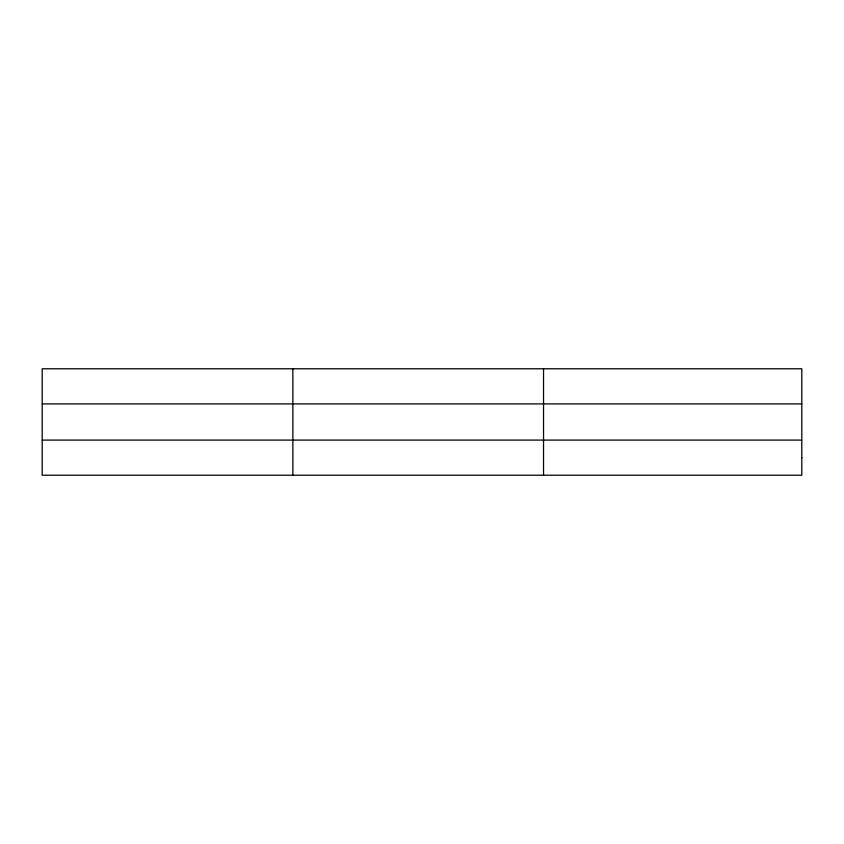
<?xml version="1.0" encoding="UTF-8"?>
<svg xmlns="http://www.w3.org/2000/svg" width="844" height="844" viewBox="0 0 844 844"><rect width="100%" height="100%" fill="white"/><g stroke="black" fill="none" stroke-linecap="round" stroke-linejoin="round"><path stroke-width="1.27" d="M292.868 475.225L292.868 368.775M543.536 475.225L543.536 368.775M42.2 403.907L801.8 403.907M42.2 440.093L801.8 440.093M801.8 457.659L801.8 475.225L42.2 475.225L42.2 368.775L801.8 368.775L801.8 457.659"/></g></svg>
